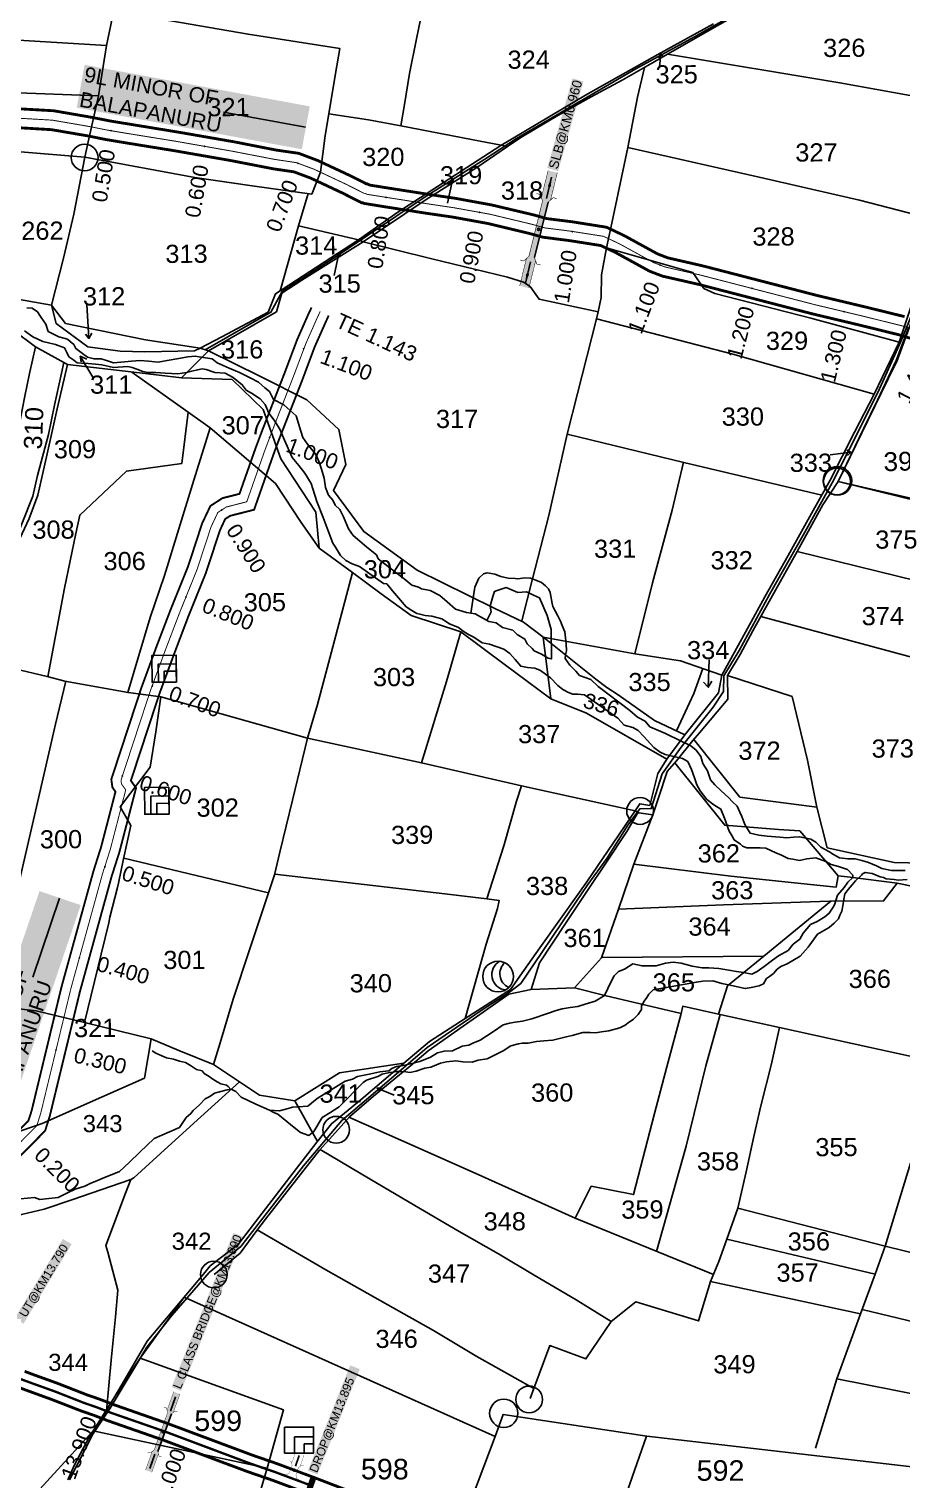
# Model space of a CAD drawing. Header units: inches. Extents: x 191726 to 254104, y 1600078 to 1621862.
# Drawn here: x 198822 to 199742, y 1610098 to 1611626 of the extents above; entities that cross this region are included whole.
import ezdxf
from ezdxf.enums import TextEntityAlignment as Align

# ---------------------------------------------------------------- set-up
doc = ezdxf.new("R2010")
doc.units = ezdxf.units.IN
doc.header["$LTSCALE"] = 15
doc.header["$MEASUREMENT"] = 0
doc.linetypes.add('ACAD_ISO02W100', pattern=[15, 12, -3])
doc.linetypes.add('HIDDEN2', pattern=[0.1875, 0.125, -0.0625])
for name, color, linetype in [('BOUNDRY STONES', 240, 'Continuous'), ('CANAL1', 7, 'Continuous'), ('CS', 134, 'Continuous'), ('CSMark', 72, 'Continuous'), ('PAPER SIZE', 5, 'Continuous'), ('PLOTS', 7, 'Continuous'), ('PLOTS NO', 7, 'Continuous'), ('ROADS', 1, 'Continuous'), ('STREAMS', 4, 'Continuous'), ('STRUCTURE', 5, 'Continuous'), ('text2', 7, 'Continuous'), ('VILLAGE BOUNDRY', 5, 'Continuous'), ('wells', 7, 'Continuous')]:
    doc.layers.add(name, color=color, linetype=linetype)
doc.styles.get("Standard").update_dxf_attribs({"font": 'arial.ttf'})
doc.dimstyles.get("Standard").update_dxf_attribs({"dimtxt": 0.18, "dimasz": 0.18, "dimexe": 0.18, "dimexo": 0.0625, "dimgap": 0.09, "dimtad": 0, "dimtih": 1, "dimtoh": 1, "dimdec": 4, "dimzin": 0, "dimdsep": 46, "dimtxsty": 'Standard', "dimcen": 0.09, "dimadec": 0, "dimazin": 0, "dimtfac": 1, "dimtdec": 4, "dimtofl": 0, "dimtmove": 0, "dimatfit": 3, "dimfxl": 1, "dimtolj": 1, "dimtzin": 0, "dimarcsym": 0})

# ---------------------------------------------------------------- blocks, each defined once
blk = doc.blocks.new('DROP')
h = blk.add_hatch()
h.set_pattern_fill('ANSI31', color=1, scale=10, angle=45)
h.set_pattern_definition([(90, (-324.4107, -25.7687), (-1.25, 0), [])])
h.paths.add_polyline_path([(-9.9, -4.3), (-13.8, 4.1), (13.8, 4.1), (10.2, -4.3)])
at = {"layer": 'STRUCTURE', "color": 5, "const_width": 0.49}
blk.add_lwpolyline([(-9.9, -4.3), (-13.8, 4.1), (13.8, 4.1), (10.2, -4.3), (-9.9, -4.3)], dxfattribs=at)
at = {"layer": 'STRUCTURE', "color": 5}
blk.add_circle((0, 0), 1.33, dxfattribs=at)
blk = doc.blocks.new('SLB')
at = {"layer": 'STRUCTURE'}
h = blk.add_hatch(dxfattribs=at)
h.set_pattern_fill('DOTS', color=6, scale=20, angle=320.3722, style=0)
h.set_pattern_definition([(320.372247934, (-159.4327, -72.9564), (1.2786241598, 0.5641323054), [0, -1.25])])
h.paths.add_polyline_path([(769699.5, 1706871.1), (769699.5, 1706861.1), (769729.1, 1706861.1), (769732.1, 1706863.1), (769792.1, 1706863.1), (769795.1, 1706861.1), (769824.7, 1706861.1), (769824.7, 1706871.1), (769795.1, 1706871.1), (769792.1, 1706869.1), (769732.1, 1706869.1), (769729.1, 1706871.1)])
at = {"layer": 'STRUCTURE', "color": 6, "linetype": 'ACAD_ISO02W100', "ltscale": 0.5, "const_width": 0.5}
for points in [[(769699.5, 1706871.1), (769729.1, 1706871.1)], [(769795.1, 1706871.1), (769824.7, 1706871.1)], [(769699.5, 1706861.1), (769729.1, 1706861.1)], [(769795.1, 1706861.1), (769824.7, 1706861.1)]]:
    blk.add_lwpolyline(points, dxfattribs=at)
at = {"layer": 'STRUCTURE', "color": 6, "const_width": 0.628}
for points in [[(769726.1, 1706877.1), (769726.1, 1706873.1), (769732.1, 1706869.1), (769792.1, 1706869.1), (769798.1, 1706873.1), (769798.1, 1706877.1)], [(769726.1, 1706855.1), (769726.1, 1706859.1), (769732.1, 1706863.1), (769792.1, 1706863.1), (769798.1, 1706859.1), (769798.1, 1706855.1)]]:
    blk.add_lwpolyline(points, dxfattribs=at)
at = {"layer": 'STRUCTURE', "color": 6}
blk.add_lwpolyline([(769732.1, 1706863.1), (769792.1, 1706863.1)], dxfattribs=at)
blk.add_lwpolyline([(769732.1, 1706863.1), (769792.1, 1706863.1)], dxfattribs=at)
at = {"layer": 'STRUCTURE', "color": 0}
blk.add_circle((769762.1, 1706866.1), 1.24, dxfattribs=at)
for points in [[(769703.8, 1706866), (769726.7, 1706866)], [(769818.6, 1706865.8), (769795.7, 1706865.8)]]:
    blk.add_leader(points, dimstyle='Standard', override={"dimasz": 10, "dimgap": 0.09, "dimtad": 0}, dxfattribs=at)
blk = doc.blocks.new('OT')
at = {"layer": 'STRUCTURE', "color": 190}
for points, const_width in [([(769775.2, 1706601.8), (769775.2, 1706597.8), (769769.2, 1706593.8), (769761.8, 1706593.8), (769754.4, 1706593.8), (769748.4, 1706597.8), (769748.4, 1706601.8)], 0.5), ([(769751.4, 1706595.8), (769729.4, 1706595.8)], 0.5), ([(769751.4, 1706579), (769729.4, 1706579)], 0.5), ([(769748.4, 1706573), (769748.4, 1706577), (769754.4, 1706581), (769761.8, 1706581), (769761.8, 1706581), (769761.8, 1706581), (769769.2, 1706581), (769775.2, 1706577), (769775.2, 1706573)], 0.5), ([(769761.8, 1706593.8), (769761.8, 1706581)], 2.5)]:
    blk.add_lwpolyline(points, dxfattribs=dict(at, const_width=const_width))
at = {"layer": 'STRUCTURE', "color": 0}
blk.add_circle((769761.8, 1706587.4), 1.87, dxfattribs=at)
blk.add_leader([(769732.6, 1706587.4), (769753.8, 1706587.4)], dimstyle='Standard', override={"dimasz": 10, "dimgap": 0.09, "dimtad": 0}, dxfattribs=at)

msp = doc.modelspace()

# ---------------------------------------------------------------- linework, layer by layer
at = {"layer": 'BOUNDRY STONES', "color": 1}
for centre, radius in [((198880.9, 1611490.6), 14.1), ((199673.8, 1611150.2), 15.1), ((199673.4, 1611149.6), 14.1), ((199466, 1610802.7), 14.1), ((199145.9, 1610467.1), 14.1), ((199017, 1610314.7), 14.1), ((199349.1, 1610183.2), 14.1), ((199322.4, 1610168.6), 14.9)]:
    msp.add_circle(centre, radius, dxfattribs=at)
at = {"layer": 'CANAL1', "color": 200}
for points, const_width in [([(198813.1, 1611541.8), (198848.3, 1611539.8), (198888.3, 1611532.9), (198906.9, 1611529.2), (198927, 1611525.9), (198979, 1611517.4), (199038.4, 1611507.1), (199082.8, 1611498.4), (199106.4, 1611495), (199126.5, 1611487.4), (199161, 1611471.3), (199177.6, 1611462.9), (199178.4, 1611462.9), (199181.1, 1611461.6), (199197.2, 1611459), (199243.2, 1611451.8), (199271.6, 1611447.6), (199309.9, 1611440.6), (199354.6, 1611430), (199367.6, 1611426.3), (199394.6, 1611422.9), (199430.6, 1611417.2), (199449.2, 1611408.4), (199484.4, 1611389.1), (199495.4, 1611384.9), (199532.1, 1611376.5), (199652.3, 1611345.4), (199701.8, 1611333.6), (199744.6, 1611323.1)], 3), ([(198812.2, 1611521.9), (198846, 1611519.9), (198884.6, 1611513.3), (198903.3, 1611509.5), (198923.8, 1611506.1), (198975.7, 1611497.7), (199034.8, 1611487.4), (199079.5, 1611478.7), (199101.4, 1611475.5), (199118.8, 1611469), (199152.3, 1611453.3), (199172.8, 1611442.9), (199173.9, 1611442.9), (199175.2, 1611442.3), (199194.1, 1611439.2), (199240.2, 1611432), (199268.4, 1611427.9), (199305.8, 1611421.1), (199349.6, 1611410.6), (199363.6, 1611406.7), (199391.8, 1611403.1), (199424.7, 1611397.9), (199440.1, 1611390.6), (199476, 1611370.9), (199489.6, 1611365.7), (199527.4, 1611357.1), (199647.5, 1611326), (199697.1, 1611314.2), (199739.3, 1611303.8), (199766.4, 1611295.5)], 3), ([(198767.1, 1610421.6), (198821.7, 1610476.7), (198825.1, 1610487.2), (198856.6, 1610617.7), (198890.3, 1610739.7), (198898.3, 1610764.9), (198913.4, 1610822.9), (198910.2, 1610827.5), (198909, 1610836), (198940.8, 1610932.7), (198956.9, 1610976.5), (198971.5, 1611014.7), (198989.9, 1611060.2), (199004.7, 1611105.5), (199013.4, 1611123.8), (199026.1, 1611132), (199043.1, 1611136.3), (199044, 1611136.5), (199060.9, 1611184.5), (199067.9, 1611203.1), (199091.3, 1611263.1), (199104.7, 1611298.7), (199116.2, 1611324.8), (199119.9, 1611332.7)], 2), ([(198781.3, 1610407.5), (198839.3, 1610466), (198844.3, 1610481.9), (198876, 1610612.7), (198909.4, 1610734), (198917.5, 1610759.3), (198935.1, 1610826.9), (198929.6, 1610834.6), (198959.7, 1610926.1), (198975.7, 1610969.4), (198990.1, 1611007.4), (199008.7, 1611053.4), (199023.4, 1611098.1), (199029, 1611110.1), (199034.2, 1611113.4), (199048, 1611116.9), (199059.4, 1611119.8), (199079.7, 1611177.7), (199086.5, 1611195.9), (199110, 1611255.9), (199123.2, 1611291.2), (199134.5, 1611316.6), (199138, 1611324.3)], 2), ([(198817.7, 1610212.8), (198827.6, 1610209.1), (198853.1, 1610199.9), (198883, 1610188.2), (198896.9, 1610183.4), (198911.4, 1610177.8), (198969.1, 1610157.6), (199057.8, 1610124.5), (199083.9, 1610115.5), (199124.5, 1610100.3), (199196.7, 1610072.5)], 3), ([(198809.8, 1610196.5), (198821.4, 1610192.2), (198846.7, 1610183), (198876.8, 1610171.3), (198890.7, 1610166.5), (198905.1, 1610160.9), (198963, 1610140.7), (199051.7, 1610107.5), (199077.8, 1610098.5), (199118.1, 1610083.5)], 3)]:
    msp.add_lwpolyline(points, dxfattribs=dict(at, const_width=const_width))
at = {"layer": 'CANAL1', "color": 1, "linetype": 'HIDDEN2', "ltscale": 4, "const_width": 1}
for points in [[(198812.7, 1611531.9), (198847.1, 1611529.9), (198886.5, 1611523.1), (198905.1, 1611519.4), (198925.4, 1611516), (198977.4, 1611507.6), (199036.6, 1611497.2), (199081.1, 1611488.6), (199103.9, 1611485.2), (199122.7, 1611478.2), (199156.6, 1611462.3), (199175.2, 1611452.9), (199176.1, 1611452.9), (199178.1, 1611451.9), (199195.7, 1611449.1), (199241.7, 1611441.9), (199270, 1611437.7), (199307.8, 1611430.9), (199352.1, 1611420.3), (199365.6, 1611416.5), (199393.2, 1611413), (199427.6, 1611407.6), (199444.7, 1611399.5), (199480.2, 1611380), (199492.5, 1611375.3), (199529.7, 1611366.8), (199649.9, 1611335.7), (199699.5, 1611323.9), (199741.9, 1611313.4), (199770.1, 1611304.9)], [(198774.2, 1610414.6), (198830.5, 1610471.3), (198834.7, 1610484.6), (198866.3, 1610615.2), (198899.8, 1610736.8), (198907.9, 1610762.1), (198924.2, 1610824.9), (198919.7, 1610831.2), (198919.2, 1610835), (198950.2, 1610929.4), (198966.3, 1610973), (198980.8, 1611011), (198999.3, 1611056.8), (199014.1, 1611101.8), (199021.2, 1611116.9), (199030.2, 1611122.7), (199045.5, 1611126.6), (199051.7, 1611128.2), (199070.3, 1611181.1), (199077.2, 1611199.5), (199100.6, 1611259.5), (199114, 1611294.9), (199125.4, 1611320.7), (199129, 1611328.5)]]:
    msp.add_lwpolyline(points, dxfattribs=at)
at = {"layer": 'CANAL1', "color": 3, "linetype": 'HIDDEN2', "ltscale": 8, "true_color": 0x00ff00, "const_width": 2.5}
msp.add_lwpolyline([(198813.7, 1610204.6), (198824.5, 1610200.6), (198849.9, 1610191.5), (198879.9, 1610179.7), (198893.8, 1610174.9), (198908.3, 1610169.3), (198966.1, 1610149.2), (199054.7, 1610116), (199080.9, 1610107), (199121.3, 1610091.9)], dxfattribs=at)
at = {"layer": 'CS'}
for p in [(198908.6, 1611518.8), (199007.2, 1611502.4), (199105.6, 1611484.6), (199198.2, 1611448.7), (199296.9, 1611432.8), (199394.7, 1611412.7), (199487, 1611377.4), (199583.9, 1611352.8), (199680.9, 1611328.3), (199111.8, 1611289.2), (199075.9, 1611195.9), (199025.2, 1611119.5), (198987.6, 1611027.9), (198952.1, 1610934.4), (198920.7, 1610839.5), (198902.2, 1610744.2), (198875.3, 1610647.9), (198850.7, 1610550.9)]:
    msp.add_point(p, dxfattribs=at)
at = {"layer": 'PLOTS', "color": 0}
for points in [[(199214, 1611523.8), (199179.8, 1611530.1), (199138.2, 1611536.7), (199145.3, 1611579.2), (199149.6, 1611605.4), (199053, 1611620.4), (198971.8, 1611634.3), (198911.4, 1611643.5), (198918, 1611674.4)], [(199326.5, 1611502.2), (199340.3, 1611511.5), (199379.5, 1611534.9), (199414.4, 1611554.6), (199447.2, 1611572.1), (199474.2, 1611587.6), (199497.4, 1611600.8), (199549.5, 1611630.5), (199611.1, 1611665.4), (199671.4, 1611662.3), (199705.2, 1611660.6), (199785.3, 1611652.9), (199829, 1611649.3), (199835.7, 1611647.9)], [(198911.4, 1611643.5), (198903.9, 1611608.6), (198799.2, 1611614.7), (198792.2, 1611625.2), (198645.3, 1611633.3)], [(199236.7, 1611646), (199230.5, 1611615.7), (199223, 1611579), (199217.7, 1611546.3), (199214, 1611523.8), (199288.5, 1611509.6), (199319.8, 1611503.7)], [(199543.3, 1611631.4), (199484.5, 1611599), (199408.6, 1611556.1), (199319.2, 1611503.3), (199210.9, 1611432.9), (199169.4, 1611403.9), (199118, 1611370.5), (199082.1, 1611347.1), (199074.1, 1611327.7), (199025.5, 1611301.8), (199002.5, 1611290), (198996.7, 1611287), (198944.2, 1611286), (198918.5, 1611286.9), (198884.3, 1611291.4), (198851.1, 1611315.8), (198845.9, 1611335)], [(198633.5, 1611581.2), (198790.1, 1611569.8), (198801.1, 1611559), (198895.5, 1611555.4), (198903.9, 1611608.6)], [(199494.9, 1611599.4), (199676.5, 1611569.3), (199807.1, 1611545.8)], [(199778.7, 1611424.6), (199697.2, 1611445.8), (199591.5, 1611469.8), (199453.2, 1611501.2), (199463.3, 1611554.2), (199470.7, 1611585.5)], [(198895.5, 1611555.4), (198884.8, 1611507.1), (198881.2, 1611490.9), (198813.4, 1611496.6), (198802, 1611499.3), (198793.2, 1611506.3), (198743.5, 1611511.2), (198622.7, 1611522.4)], [(198881.2, 1611490.9), (198997.1, 1611469.5), (199057.4, 1611460.8), (199120.1, 1611452.1), (199129.2, 1611475.1), (199134.3, 1611513.8), (199138.2, 1611536.7)], [(198982.9, 1611258.7), (199011.3, 1611287.1), (199083.1, 1611328.3), (199088.8, 1611347.7), (199109.7, 1611361.6), (199174.3, 1611401.8), (199239.7, 1611445.8), (199294, 1611480.1), (199326.5, 1611502.2), (199319.8, 1611503.7)], [(199453.2, 1611501.2), (199435, 1611416.5), (199430.5, 1611395.5), (199521.5, 1611369.7), (199533.2, 1611352.7), (199544.6, 1611347.5), (199645.8, 1611321.4), (199738.9, 1611296.1)], [(198881.2, 1611490.9), (198869.4, 1611431), (198858.6, 1611384.6), (198845.9, 1611335)], [(199116.2, 1611452.6), (199106.1, 1611418.7), (199086.9, 1611350.2)], [(199106.1, 1611418.7), (199169.4, 1611403.9), (199174.3, 1611401.8), (199245.1, 1611384.4), (199326.2, 1611364.5), (199343.1, 1611359.4), (199350.2, 1611354.8), (199359.6, 1611341.3), (199421.7, 1611328.2), (199424.9, 1611343.4), (199425.5, 1611367.1), (199430.5, 1611395.5)], [(198800.4, 1611343.2), (198845.9, 1611335), (198860.8, 1611315.9), (198944.9, 1611298.7), (199002.5, 1611290), (199011.3, 1611287.1), (199066.3, 1611260), (199114.8, 1611235.6), (199148.5, 1611204.1), (199155.9, 1611167.3), (199143, 1611140.1), (199174.9, 1611096.8), (199231.3, 1611056.1), (199312.3, 1611016.1), (199343.3, 1611001.3), (199364.9, 1610984.9), (199419.4, 1610941.6), (199430.8, 1610932.6), (199442.9, 1610924.9), (199481, 1610897.8), (199513, 1610882.9), (199548.6, 1610927), (199552.2, 1610945.6), (199576.9, 1610990.8), (199597.3, 1611028.2), (199621.8, 1611071.7), (199648.4, 1611119.1), (199666.2, 1611150.8), (199691.9, 1611201.4), (199712.5, 1611241.5), (199738.9, 1611296.1), (199751.9, 1611335.1)], [(199421.7, 1611328.2), (199420.1, 1611320.7), (199563.6, 1611283.4), (199712.5, 1611241.5)], [(199420.1, 1611320.7), (199400.1, 1611242), (199389.2, 1611199.2), (199512.2, 1611169.7), (199657.3, 1611135)], [(198805.7, 1611308.7), (198829.3, 1611291.3), (198862.8, 1611272.6), (198932.6, 1611264.5), (198982.9, 1611258.7), (199036.2, 1611256.8), (199069, 1611225.2), (199087.6, 1611173.4), (199124.6, 1611117.4), (199127.8, 1611079.5), (199163.1, 1611053.6), (199193.4, 1611031.4), (199224.7, 1611008.4), (199277.2, 1610991.3), (199322.9, 1610957.2), (199371.8, 1610920.8), (199409.4, 1610905.8), (199494, 1610857.3), (199513, 1610882.9)], [(199770.8, 1611127.3), (199674.5, 1611149.4), (199701.2, 1611205), (199716.2, 1611235.3), (199735.6, 1611276.8), (199748.7, 1611311.4)], [(198858.9, 1611274.8), (198849.3, 1611229.8), (198842.7, 1611199), (198831.1, 1611156), (198826.3, 1611134.1), (198814.7, 1611105), (198803.1, 1611075.9), (198796.5, 1611062.5), (198795.3, 1611058.3), (198768.9, 1611042.7), (198792.4, 1611152), (198801.2, 1611153.2), (198810.6, 1611201.4), (198818, 1611239.2), (198822.7, 1611263.3), (198829.3, 1611291.3)], [(199460.7, 1610802.9), (199341, 1610829), (199235.8, 1610853.3), (199115.5, 1610879.3), (198961.3, 1610922.8), (198926.6, 1610927.3), (198860, 1610939.5), (198841.3, 1610944.1), (198805.9, 1610952.7), (198796.7, 1610954.9), (198769.3, 1610961.6), (198753, 1610965.5), (198768, 1611035.9), (198795.3, 1611053.2), (198803.2, 1611069), (198822.6, 1611110.7), (198831.7, 1611135.1), (198841.4, 1611178.8), (198851.9, 1611226.1), (198862.8, 1611272.6)], [(198842.2, 1610943.9), (198859.6, 1611037.1), (198871.8, 1611094.8), (198875.8, 1611114.1), (198924.9, 1611160.5), (198983.2, 1611168.6), (198990, 1611222.4), (198930.7, 1611264.7)], [(198990, 1611222.4), (199013.2, 1611205.9), (198996.1, 1611150.8), (198980.3, 1611099.8), (198965.1, 1611050.6), (198949.9, 1611006.4), (198936.9, 1610963), (198926.3, 1610927.3)], [(199013.2, 1611205.9), (199081.8, 1611147.5), (199109, 1611106.4), (199127.8, 1611079.5)], [(199389.2, 1611199.2), (199369.7, 1611113.6), (199352.7, 1611047.1), (199341.4, 1611002.8)], [(199371.8, 1610920.8), (199363.9, 1610985.7), (199402.4, 1610978.7), (199460.5, 1610968.2), (199478.9, 1611043), (199499.7, 1611119.4), (199511.8, 1611169.9)], [(199674.5, 1611149.4), (199658.4, 1611124.8), (199649.1, 1611107.9), (199631.3, 1611075.9), (199613.6, 1611044), (199598.8, 1611017.5), (199584.9, 1610992.4), (199571.3, 1610967.3), (199558, 1610945.3), (199558.4, 1610920.5), (199528.6, 1610885.1), (199521.6, 1610876.8), (199504.5, 1610855.5), (199494.6, 1610844.4), (199485.6, 1610817.7), (199479.4, 1610798.7), (199464.7, 1610800.9), (199460.7, 1610802.9), (199465.6, 1610810.3), (199476.2, 1610808.6), (199484.8, 1610842.3), (199494, 1610857.3)], [(199631.3, 1611075.9), (199841.5, 1611024.2), (199855, 1611104.5)], [(199163.1, 1611053.6), (199142.5, 1610975.5), (199126.3, 1610914.7), (199115.5, 1610879.3), (199099.8, 1610814.2), (199086.6, 1610759.2), (199081, 1610735.4), (199074.6, 1610716.4), (199054.7, 1610656.6), (199037.4, 1610604.5), (199023.5, 1610558.5), (199016.6, 1610535.7), (198980, 1610550.4), (198951.1, 1610562.8), (198880.8, 1610580), (198829.8, 1610592.4), (198811.6, 1610594.5), (198802.7, 1610590.5), (198782.2, 1610591.8)], [(199841.5, 1611024.2), (199828.6, 1610943.8), (199593.2, 1611007.4)], [(199235.8, 1610853.3), (199261.9, 1610939), (199277.2, 1610991.3)], [(199460.5, 1610968.2), (199508.6, 1610960.9), (199552.2, 1610945.6)], [(199532.2, 1610952.6), (199522.7, 1610926.4), (199504.4, 1610886.9)], [(198694.8, 1610601.7), (198782.2, 1610591.8), (198802.7, 1610681.8), (198812.3, 1610729.4), (198831.2, 1610811.6), (198850.1, 1610894), (198861.1, 1610939.3)], [(199558, 1610945.3), (199626, 1610923.2), (199642.2, 1610856.3), (199652.3, 1610806.7), (199663.1, 1610764), (199733.6, 1610748.6), (199794.3, 1610746.9), (199804.8, 1610803.4), (199812.3, 1610843.9), (199819.4, 1610885.8), (199825, 1610919.1), (199828.6, 1610943.8)], [(198880.8, 1610580), (198898.4, 1610652.1), (198906.4, 1610685.1), (198907.4, 1610690.8), (198915.4, 1610722.1), (198916.6, 1610726.8), (198922, 1610752.3), (198929.5, 1610787.4), (198918.5, 1610807.1), (198950.1, 1610848.9), (198955.9, 1610886.1), (198961.3, 1610922.8)], [(199522.6, 1610878), (199571.1, 1610817.1), (199652.3, 1610806.7)], [(199997.3, 1610646.2), (199957.1, 1610659.4), (199939.1, 1610665.3), (199880.4, 1610686.2), (199825.4, 1610706.9), (199745.4, 1610724.8), (199736.7, 1610726.8), (199687.2, 1610732.9), (199674.6, 1610734.5), (199634.1, 1610781.9), (199611.6, 1610783.3), (199555.1, 1610787.6), (199502.5, 1610853.3)], [(199081.2, 1610736.3), (199260.2, 1610715.3), (199304.4, 1610710.1), (199322.3, 1610766.1), (199335.9, 1610813), (199341, 1610829)], [(199479.4, 1610798.7), (199459.4, 1610746.7), (199443.1, 1610699.4), (199425.5, 1610648.1), (199396.8, 1610616.5), (199351.1, 1610614.7), (199327.7, 1610609.7), (199279.7, 1610576.1), (199242.9, 1610550.2), (199226.3, 1610536.1), (199185.2, 1610502.5), (199159.8, 1610480.8), (199145, 1610464.2), (199128.4, 1610445.5), (199097.8, 1610406.6), (199071.4, 1610372.9), (199062.2, 1610361.2), (199044.6, 1610337.1), (199017.2, 1610314.9)], [(199460.7, 1610802.9), (199432.3, 1610761), (199410, 1610728.2), (199384, 1610691.6), (199360.4, 1610658.5), (199343.5, 1610634.7), (199329.4, 1610614.9), (199281.7, 1610584.2), (199303.8, 1610662.6), (199315.7, 1610699.9), (199317.4, 1610708.6), (199304.4, 1610710.1)], [(199351.1, 1610614.7), (199360, 1610643), (199387.4, 1610684.1), (199410, 1610718), (199430.5, 1610748.8), (199452.1, 1610781.2), (199464, 1610801.3)], [(198922.1, 1610753), (199074.6, 1610716.4)], [(199459.4, 1610746.7), (199561.7, 1610734.2), (199628.8, 1610727), (199672.4, 1610722.4), (199674.6, 1610734.5)], [(199736.7, 1610726.8), (199722.4, 1610708), (199665.6, 1610707.6), (199553.9, 1610703.8), (199443.1, 1610699.4)], [(199425.5, 1610648.4), (199596.2, 1610649.8), (199667, 1610707.6)], [(199612.8, 1610574.8), (199706.9, 1610554.1), (199767.9, 1610540.8), (199776.3, 1610534.8), (199793.6, 1610595.2), (199811, 1610656), (199826.8, 1610706.3)], [(199596.2, 1610649.8), (199558, 1610618.7), (199548.5, 1610588.8)], [(199354.2, 1610194.8), (199370.9, 1610239.9), (199408.9, 1610225.8), (199435.5, 1610265.4), (199461.4, 1610286), (199527.6, 1610265.8), (199540.3, 1610307.4), (199548.8, 1610328.5), (199557.3, 1610351.9), (199569, 1610384.5), (199577.6, 1610422.8), (199585.8, 1610459.9), (199593.1, 1610492.4), (199604.1, 1610535.2), (199612.8, 1610574.8), (199548.5, 1610588.8), (199511, 1610597.1), (199509.3, 1610589.4), (199428.9, 1610608.4), (199396.8, 1610616.5)], [(199281.7, 1610584.2), (199244, 1610560.1), (199217.2, 1610537.1), (199149.2, 1610527), (199102.3, 1610497.5), (199065.1, 1610503.5), (199044, 1610517.7), (199016.6, 1610535.7)], [(199509.3, 1610589.4), (199494.2, 1610533.3), (199481, 1610484.3), (199459.1, 1610398.8), (199414.5, 1610407.7), (199397.5, 1610374.1)], [(199483.4, 1610339), (199514.4, 1610449.8), (199535.3, 1610534.5), (199550.2, 1610588.5)], [(198929.5, 1610414.8), (198867.3, 1610393.5), (198838.2, 1610383.5), (198814.4, 1610377.9), (198803.6, 1610366.2), (198726.9, 1610341), (198737.2, 1610448), (198791.6, 1610450), (198803.3, 1610453.6), (198813.6, 1610466), (198836.2, 1610473.7), (198898.6, 1610501.4), (198943.9, 1610521.5), (198951.1, 1610562.8)], [(198863.3, 1610098.7), (198870.3, 1610114.3), (198885.9, 1610144.1), (198904.7, 1610172.5), (198923.3, 1610204.3), (198946.8, 1610244.5), (198974.6, 1610277.4), (199006, 1610315.2), (199013.2, 1610323.8), (199034.3, 1610340), (199042.6, 1610346.4), (199064.3, 1610374.7), (199104.2, 1610426.3), (199125.6, 1610453.9), (199140.8, 1610473.5), (199172.3, 1610498.8), (199207.9, 1610529.4), (199217.2, 1610537.1)], [(198903.8, 1610171.1), (198908.9, 1610224.6), (198913.3, 1610270.3), (198916, 1610298.2), (198905.2, 1610338.3), (198903.4, 1610345.1), (198924.1, 1610400.5), (198929.5, 1610414.8), (198932.7, 1610416.4), (198968.9, 1610449.4), (199003.4, 1610480.8), (199044, 1610517.7)], [(199126.3, 1610454.8), (199102.3, 1610497.5)], [(199159.3, 1610480.3), (199217, 1610454.7), (199292.2, 1610421.4), (199397.5, 1610374.1), (199484.7, 1610338.5), (199543.3, 1610314.7)], [(199435.5, 1610265.4), (199398.8, 1610288), (199354.4, 1610314.2), (199316.7, 1610336.5), (199275.5, 1610359.9), (199228.6, 1610387.4), (199181.7, 1610415), (199129.1, 1610446.3)], [(199750.9, 1610432), (199724.3, 1610344.4), (199713.5, 1610315), (199698.3, 1610273.5), (199673.1, 1610204.9), (199650.8, 1610131.8)], [(199898.3, 1610301.6), (199724.3, 1610344.4), (199569, 1610384.5)], [(199062.6, 1610361.7), (199134.9, 1610319.6), (199200.3, 1610282.9), (199248.4, 1610255.8), (199294, 1610228.5), (199354.2, 1610194.8), (199350.3, 1610184.2)], [(199557.3, 1610351.9), (199713.5, 1610315)], [(199540.3, 1610307.4), (199698.3, 1610273.5)], [(199699.9, 1610277.8), (199879.3, 1610234.6)], [(199858, 1610168.4), (199673.1, 1610204.9)]]:
    msp.add_lwpolyline(points, dxfattribs=at)
at = {"layer": 'PLOTS'}
for points in [[(197927.1, 1610594.2), (198241.7, 1610526.5), (198224.9, 1610447.5), (198377.4, 1610414.3), (198318, 1610177.9), (198459, 1610186.2), (198447.8, 1610124.2), (198804.6, 1610035), (198818.8, 1610072.1), (198889.8, 1610150.1), (198914, 1610188.4), (198939.4, 1610226.6), (198985.8, 1610290.9), (199313.4, 1610144.3), (199321.7, 1610167.4), (199473, 1610144.6), (199758.5, 1610111.7)], [(199073.1, 1610110.9), (199090.3, 1610172.2), (198939.4, 1610226.6)], [(198860.9, 1609899.2), (198936.9, 1609965.2), (199042.2, 1610006.2), (199073.1, 1610110.9), (198889.8, 1610150.1)], [(199220.2, 1609918.2), (199331.2, 1609851.4), (199357.9, 1609925.9), (199394, 1609918.4), (199457.7, 1610101.3), (199472.8, 1610144.6)], [(199276.3, 1610046.7), (199313.4, 1610144.3)]]:
    msp.add_lwpolyline(points, dxfattribs=at)
at = {"layer": 'PLOTS NO', "color": 0}
for points in [[(199485.3, 1611595.5), (199487.8, 1611599.7), (199489.8, 1611597.3)], [(199487.8, 1611599.7), (199486.3, 1611586)], [(199268.6, 1611468.4), (199263, 1611442.6)], [(199265.2, 1611464.6), (199268.6, 1611468.4), (199269.6, 1611465.2)], [(199148.6, 1611389.5), (199143.6, 1611366.3)], [(199146.4, 1611385.7), (199148.6, 1611389.5), (199150, 1611387.2)], [(198885.5, 1611300.1), (198883.3, 1611335.7)], [(198881.7, 1611304.8), (198885.5, 1611300.1), (198888.4, 1611305.8)], [(198877.1, 1611275.4), (198876.3, 1611281.3), (198883.1, 1611278.4)], [(198889.6, 1611259.5), (198876.3, 1611281.3)], [(199666.1, 1611177.6), (199687.8, 1611180.4)], [(199683.7, 1611182.6), (199687.8, 1611180.4), (199684.5, 1611176.8)], [(199537.8, 1610932.9), (199538.6, 1610961.8)], [(199532.7, 1610938.3), (199537.8, 1610932.9), (199541.4, 1610939.5)], [(199191.1, 1610508.4), (199189, 1610510.8), (199193.6, 1610511.4)], [(199189, 1610510.8), (199206.9, 1610503.5)]]:
    msp.add_lwpolyline(points, dxfattribs=at)
at = {"layer": 'ROADS'}
for points in [[(199008, 1611288.2), (199077.2, 1611327.7), (199089, 1611349.6), (199150, 1611389.3), (199237.6, 1611447.9), (199302.5, 1611488.9), (199335.9, 1611510.7), (199410.2, 1611554.1), (199461.4, 1611584), (199523.4, 1611617.7), (199585.9, 1611653), (199611.7, 1611667.6), (199649, 1611701.9), (199688.4, 1611729.9), (199716, 1611751.6), (199752.6, 1611783.6), (199758.1, 1611790.6), (199759.8, 1611811), (199793.4, 1611842.4), (199833.4, 1611868.8), (199858.9, 1611885.7), (199897.5, 1611873.8)], [(199765.6, 1611357.8), (199740.7, 1611296.8), (199718, 1611247), (199695.2, 1611201.2), (199668.3, 1611148.1), (199637.7, 1611092.9), (199602.3, 1611030.5), (199570.5, 1610971.6), (199554.2, 1610944.9), (199553.8, 1610928.6), (199543, 1610911.9), (199509.3, 1610869.8), (199489.4, 1610841.8), (199477.8, 1610805.2), (199465.7, 1610804.9), (199452.9, 1610787.9), (199430.8, 1610752.8), (199411, 1610725.3), (199384.3, 1610685.9), (199362.4, 1610653.6), (199340.5, 1610621.2), (199328.6, 1610611.9), (199298.6, 1610592.6), (199241.6, 1610553.8), (199196.6, 1610515.2), (199151.7, 1610477), (199111.6, 1610429), (199045.3, 1610344.1), (199012.2, 1610316.9), (198972.6, 1610271.6), (198946.4, 1610238.4), (198907.9, 1610174), (198889.4, 1610146.7), (198864.9, 1610098.6)]]:
    msp.add_lwpolyline(points, dxfattribs=at)
at = {"layer": 'STREAMS'}
for points in [[(198819.9, 1611332.5), (198825.7, 1611331.9), (198831.4, 1611328.1), (198835.2, 1611322.2), (198840, 1611315), (198842.5, 1611307.6), (198853.7, 1611301.8), (198862.8, 1611299.2), (198865.5, 1611297), (198869.5, 1611293.8), (198871.5, 1611289.5), (198878.7, 1611284.2), (198884, 1611280.3), (198890.9, 1611278.5), (198898.4, 1611278.8), (198904.9, 1611276.7), (198911.2, 1611274.3), (198919, 1611275.1), (198926.9, 1611275.9), (198930.2, 1611276.1), (198939.5, 1611277), (198948.2, 1611276.2), (198958.2, 1611275.2), (198967.7, 1611276.9), (198980.3, 1611279.1), (198989.7, 1611280.7), (198997.2, 1611281.3), (199008.3, 1611279.8), (199015.1, 1611278.8), (199020.4, 1611274.4), (199033.3, 1611268.8), (199044.1, 1611264.1), (199056, 1611258.2), (199064.1, 1611254.1), (199070.6, 1611248.3), (199075.5, 1611244.1), (199079.8, 1611236), (199090.9, 1611230.2), (199097.5, 1611224.3), (199103.7, 1611218.7), (199108.7, 1611202.5), (199110.6, 1611196), (199115.6, 1611189), (199124.5, 1611178.1), (199128.4, 1611169.1), (199131.6, 1611158.9), (199133.3, 1611153.1), (199134.5, 1611143.1), (199137.7, 1611135.2), (199142.5, 1611129.8), (199144.8, 1611124.7), (199149.8, 1611120), (199153.7, 1611112.5), (199158.7, 1611099.6), (199163.9, 1611092.6), (199168.2, 1611088.8), (199178.3, 1611080.5), (199188.2, 1611072.2), (199190.1, 1611068.2), (199219.1, 1611045.5), (199225.4, 1611040.5), (199232.6, 1611038.4), (199235.6, 1611036.5), (199244.8, 1611034.8), (199255, 1611029.5), (199262.9, 1611022.7), (199271.7, 1611015.1), (199283.3, 1611011.8), (199292.1, 1611010.1), (199306.8, 1611002.1), (199314.3, 1611000.9), (199321, 1610995.9), (199331.9, 1610993.2), (199336.4, 1610988.4), (199344.7, 1610983.6), (199347.1, 1610978.8), (199352.3, 1610973.6), (199354.5, 1610971.3), (199362.3, 1610967.9), (199369, 1610963.5), (199372.5, 1610962.8), (199372.3, 1610993.8), (199368, 1611008.6), (199359.9, 1611027.1), (199353.7, 1611030), (199346.3, 1611033.5), (199337.2, 1611032.7), (199329.8, 1611035.8), (199324.9, 1611037.9), (199315.6, 1611034.9), (199312.5, 1611033.9), (199310.9, 1611028.6), (199307.9, 1611018.3), (199309.1, 1611012.2), (199306.1, 1611005.9), (199304.7, 1611003.3)], [(199075.5, 1610487.6), (199080.6, 1610487.4), (199086, 1610487.2), (199095.3, 1610489.6), (199099.7, 1610490.8), (199105.8, 1610491.3), (199116, 1610492), (199125.9, 1610500), (199155.4, 1610518.2), (199163.2, 1610520.4), (199168.3, 1610523.2), (199173.7, 1610524.3), (199182.2, 1610525.9), (199191.9, 1610528), (199201.2, 1610529.2), (199204.6, 1610531.6), (199209.3, 1610533.6), (199218.1, 1610535.1), (199234.1, 1610538.9), (199245.2, 1610543.6), (199252.5, 1610548), (199259.5, 1610550), (199268.5, 1610550.3), (199278.5, 1610555.1), (199285.5, 1610556.2), (199289.9, 1610558.1), (199297.7, 1610561.4), (199311.5, 1610570.6), (199321.8, 1610577.5), (199328.4, 1610579.2), (199334.4, 1610580.2), (199342.1, 1610581.4), (199352.1, 1610584), (199368.3, 1610589.6), (199377.7, 1610592.5), (199383.8, 1610594.4), (199392.5, 1610595.7), (199400.3, 1610596.9), (199408.1, 1610599.4), (199418.5, 1610602.4), (199424, 1610605.7), (199428.6, 1610608.4), (199435.4, 1610623.3), (199438.6, 1610629.2), (199443.1, 1610633.6), (199449.4, 1610636.3), (199458.2, 1610641.7), (199468.1, 1610639.6), (199483, 1610639.5), (199492.9, 1610642.4), (199501, 1610643.6), (199509.1, 1610642.6), (199520.7, 1610639.4), (199531.5, 1610637.6), (199538.3, 1610637.4), (199548.8, 1610636.7), (199559.3, 1610635), (199567.4, 1610633.7), (199574.9, 1610632.5), (199583.8, 1610631), (199589.4, 1610633.7), (199596.8, 1610639.1), (199605.5, 1610645.6), (199611.6, 1610650.3), (199621.9, 1610655.8), (199627.1, 1610662.4), (199634.1, 1610667.6), (199637.6, 1610674.2), (199645.5, 1610683.2), (199652.5, 1610686.3), (199660.7, 1610691.1), (199665.2, 1610695.1), (199669.4, 1610701.4), (199670.7, 1610704), (199673.9, 1610714.2), (199681.1, 1610722), (199684.9, 1610727.7), (199689.9, 1610732.6), (199690.1, 1610735), (199684.5, 1610741.1), (199675, 1610744.1), (199667.4, 1610746.5), (199661.8, 1610749.5), (199651, 1610753.4), (199641.5, 1610752.3), (199633.8, 1610750.7), (199627, 1610751.9), (199622, 1610752.8), (199614.8, 1610756.1), (199608.9, 1610758.8), (199598.4, 1610763.6), (199592.4, 1610763.8), (199583.5, 1610763.9), (199578.3, 1610764), (199573.8, 1610765.8), (199571.6, 1610767.8), (199565, 1610772.3), (199562.5, 1610776.8), (199559.9, 1610781.3), (199554.8, 1610795), (199551.2, 1610804.6), (199543.6, 1610809.2), (199536.3, 1610814.6), (199532.7, 1610819.5), (199529.1, 1610824), (199525.9, 1610830.1), (199523.2, 1610837.5), (199520, 1610846.4), (199516.2, 1610854.7), (199510.5, 1610858), (199496.8, 1610861.1), (199492.4, 1610862.1), (199487, 1610864.7), (199480.5, 1610869.6), (199470, 1610881.2), (199463.9, 1610887.5), (199458.2, 1610890.7), (199449.2, 1610893.1), (199442.5, 1610900.3), (199407.6, 1610925.1), (199400.3, 1610925.6), (199395.1, 1610925.6), (199390.5, 1610927.4), (199384.6, 1610930.7), (199379.4, 1610934.9), (199371.7, 1610943), (199361.2, 1610950.5), (199355, 1610953.1), (199347.3, 1610953.8), (199340.3, 1610955), (199334.5, 1610962), (199328.9, 1610968.6), (199322.5, 1610973.1), (199307.4, 1610978.3), (199299.8, 1610979.7), (199290.8, 1610985.7), (199285.1, 1610988.4), (199279.7, 1610991.9), (199274.6, 1610995.9), (199265.4, 1610999.6), (199257.2, 1611005), (199246.8, 1611007.7), (199239.7, 1611008.6), (199234, 1611009.9), (199230.9, 1611010.6), (199225.6, 1611013.9), (199219.6, 1611017.7), (199211.5, 1611027.2), (199205.2, 1611034.6), (199199.1, 1611041.9), (199195.6, 1611042.3), (199170.6, 1611060.1), (199162.6, 1611063), (199156.1, 1611066.4), (199150.3, 1611071.8), (199145.1, 1611080.3), (199142.4, 1611084.7), (199137.5, 1611097.5), (199132, 1611111.6), (199125.5, 1611128.6), (199121.2, 1611141.7), (199119.5, 1611147.4), (199113, 1611158.3), (199106.4, 1611166.5), (199099.6, 1611174.9), (199091.5, 1611193.2), (199086.4, 1611204.7), (199080.4, 1611214), (199074.9, 1611221.5), (199071.1, 1611230.6), (199065.8, 1611236.4), (199056.8, 1611242.6), (199051.2, 1611245.8), (199046.9, 1611251.4), (199037.4, 1611258.9), (199028.9, 1611263.5), (199018, 1611264.4), (199009, 1611267.6), (199004.8, 1611268.1), (198999.9, 1611267), (198993.7, 1611265.7), (198988.3, 1611264.1), (198983.5, 1611263.4), (198979, 1611262.8), (198965.7, 1611263.7), (198956, 1611264.1), (198947.6, 1611264.2), (198942.2, 1611265.3), (198936, 1611267.7), (198930.9, 1611269.7), (198926.3, 1611270.7), (198911.2, 1611269.5), (198899.1, 1611272.3), (198892.3, 1611272.9), (198884.7, 1611273.6), (198877.7, 1611274), (198872.9, 1611274.6), (198869.6, 1611277.4), (198864.4, 1611280.9), (198862.6, 1611284.6), (198859.8, 1611290.1), (198850.1, 1611293.7), (198837, 1611297), (198826.5, 1611301.8), (198817.6, 1611308.2)], [(199287.7, 1611011), (199292, 1611038.4), (199296.1, 1611047.9), (199301.1, 1611052.4), (199304.9, 1611053.4), (199309.2, 1611052.6), (199313, 1611051.9), (199319.3, 1611049.5), (199327.2, 1611047.6), (199334.3, 1611047.3), (199337.3, 1611047.2), (199344.5, 1611048.2), (199350.7, 1611047.8), (199357.9, 1611045), (199362.2, 1611043.3), (199366.2, 1611039.7), (199369.5, 1611036.7), (199371.3, 1611032.8), (199373.5, 1611021.2), (199374.1, 1611018.1), (199376.9, 1611012.6), (199379.3, 1611008), (199382.2, 1611002.5), (199383.9, 1610997.8), (199386.6, 1610991.2), (199387.5, 1610985), (199388.2, 1610978.5), (199388.6, 1610971.2), (199387.3, 1610967.1), (199387.2, 1610963.3), (199392.1, 1610956.3), (199398.2, 1610949.7), (199402.2, 1610945.3), (199414, 1610941.1), (199422, 1610933.9), (199455.3, 1610908.4), (199463.1, 1610901.5), (199471.3, 1610897.4), (199476.3, 1610891.4), (199485.3, 1610887.4), (199492.7, 1610884.2), (199508.4, 1610876.7), (199519.5, 1610871.4), (199525.1, 1610866.6), (199530, 1610860.2), (199532.1, 1610852.7), (199537, 1610844.9), (199540, 1610835.6), (199544.6, 1610830.1), (199551.1, 1610824.2), (199555.3, 1610820.4), (199559.6, 1610816.4), (199562.8, 1610812.8), (199568.3, 1610807.6), (199571.2, 1610801.4), (199573.2, 1610797), (199576.2, 1610788.3), (199582, 1610779.3), (199591.2, 1610777.1), (199599.9, 1610776.3), (199613.1, 1610775), (199620.5, 1610774.3), (199627.5, 1610775), (199633.9, 1610775.6), (199645.7, 1610773), (199651.2, 1610769.8), (199656.5, 1610764.7), (199664.7, 1610760), (199669.8, 1610757), (199676.1, 1610753.4), (199684.7, 1610752.3), (199692.5, 1610752.3), (199699.4, 1610750.7), (199706.7, 1610748.5), (199714.9, 1610744.8), (199720.7, 1610742.2), (199730.9, 1610740.1), (199740.7, 1610740), (199745.2, 1610740.1)], [(199747.3, 1610730.6), (199737.8, 1610730), (199733.6, 1610730.4), (199725.3, 1610731.2), (199722.3, 1610732.7), (199718.7, 1610733.4), (199710.6, 1610736.7), (199703.1, 1610738), (199700.4, 1610736.4), (199699.1, 1610735.2), (199692.8, 1610729.3), (199689.3, 1610725), (199685.3, 1610720), (199681.5, 1610715.4), (199680.6, 1610709.8), (199679.5, 1610703), (199678.5, 1610697.3), (199676.3, 1610693.1), (199674.9, 1610689.3), (199670.4, 1610684.6), (199665.1, 1610680.2), (199652.7, 1610673), (199643.1, 1610659.4), (199634.6, 1610649.9), (199621, 1610641.8), (199614.2, 1610639), (199610.4, 1610636.3), (199606.4, 1610631.5), (199602.4, 1610628.5), (199599.3, 1610626.3), (199595.9, 1610620.6), (199591.4, 1610618.6), (199583.1, 1610617), (199576.8, 1610615.7), (199559.1, 1610619.6), (199552.1, 1610621.2), (199542.5, 1610623.8), (199532.2, 1610623.7), (199525.3, 1610622.6), (199479.6, 1610614.3), (199475.3, 1610610), (199473.2, 1610606.5), (199470.4, 1610602.4), (199467.3, 1610597.7), (199467.4, 1610593.8), (199463.9, 1610588.6), (199459.2, 1610583.6), (199453.5, 1610579.6), (199450.2, 1610577.2), (199444.8, 1610574.4), (199432.9, 1610571.2), (199425.3, 1610570.1), (199419.1, 1610569.3), (199413.4, 1610569.6), (199405.5, 1610569.6), (199394.3, 1610566.5), (199388.2, 1610564.9), (199374.2, 1610561.5), (199364.6, 1610560.6), (199356.7, 1610559.9), (199348.1, 1610558.4), (199341.9, 1610558.4), (199337.8, 1610557.5), (199329.9, 1610555.5), (199321.9, 1610550.2), (199314.2, 1610546.4), (199304.9, 1610541.8), (199295.3, 1610540.4), (199289, 1610538.1), (199279.2, 1610538.7), (199271.9, 1610539.8), (199262.2, 1610538.6), (199255.9, 1610537.3), (199251.4, 1610535.3), (199245.7, 1610532.9), (199239.3, 1610531.8), (199235.2, 1610530.4), (199230.1, 1610528.7), (199223.6, 1610527.5), (199219.4, 1610528.1), (199214.8, 1610528.3), (199209, 1610528.6), (199205.8, 1610527.6), (199202.1, 1610527.4), (199194.4, 1610525.8), (199189.8, 1610523), (199177.8, 1610519.4), (199174.3, 1610516.9), (199148.9, 1610491.3), (199139.2, 1610485), (199131.2, 1610479.9), (199122.5, 1610465.4), (199117.1, 1610461.1), (199108.4, 1610464.1), (199100, 1610470.8), (199093.9, 1610475.8), (199084.5, 1610483.4), (199080.3, 1610485.4), (199075.5, 1610487.6), (199061.4, 1610494.1), (199045.7, 1610501.3), (199040.1, 1610507.5), (199035.3, 1610509.8), (199031.2, 1610509.3), (199022.9, 1610507), (199017.8, 1610505.5), (199012.8, 1610502.2), (199008, 1610499.8), (199001.9, 1610493.2), (198995.1, 1610487.5), (198992.9, 1610484.2), (198987.9, 1610479.9), (198980.7, 1610469.6), (198970.2, 1610465), (198954.2, 1610457.8), (198939.2, 1610443.6), (198927.8, 1610432.7), (198917.5, 1610423), (198908.2, 1610419.3), (198901.8, 1610416.7), (198892, 1610412.7), (198887.4, 1610410.9), (198881.2, 1610407.9), (198870.9, 1610404.7), (198862.9, 1610400.6), (198853.2, 1610395.7), (198840.1, 1610394.4), (198833.9, 1610393.8), (198828.2, 1610395.7), (198813.4, 1610394.3)], [(198952, 1610550.1), (198956, 1610547.6), (198962.1, 1610545), (198967, 1610542.9), (198974.5, 1610541.5), (198981, 1610539.3), (198987.2, 1610538), (198992.3, 1610534.8), (198998.6, 1610530.7), (199004.6, 1610529), (199006.8, 1610526.5), (199012.1, 1610523), (199014.9, 1610521.2), (199020.5, 1610517.6), (199024.3, 1610515.5), (199030.4, 1610514.1), (199032.2, 1610512.6), (199035, 1610509.5)]]:
    msp.add_lwpolyline(points, dxfattribs=at)
at = {"layer": 'text2', "color": 2}
for p in [(198889.8, 1610176.3), (198984.5, 1610142.3), (199079, 1610107.6)]:
    msp.add_point(p, dxfattribs=at)
at = {"layer": 'text2', "color": 3}
msp.add_point((198963, 1610149, 2), dxfattribs=at)
at = {"layer": 'VILLAGE BOUNDRY', "color": 0}
msp.add_lwpolyline([(199825.9, 1611112.4), (199674.5, 1611149.4), (199705.8, 1611213.7), (199727.8, 1611258.4), (199736.3, 1611275.9), (199748.1, 1611307.5), (199753.4, 1611321.8), (199768.6, 1611369.5), (199781.3, 1611409), (199793.7, 1611455.8), (199801.5, 1611485.1), (199810.3, 1611521.8), (199819.4, 1611579.2), (199826.5, 1611624.3), (199830.4, 1611649)], dxfattribs=at)
at = {"layer": 'wells'}
for points in [[(198977.6, 1610938.3), (198951.9, 1610938.2), (198951.8, 1610966.5), (198977.4, 1610966.6)], [(198977.6, 1610938.3), (198958.6, 1610938.2), (198958.5, 1610957.4), (198977.5, 1610957.5)], [(198977.6, 1610938.3), (198964.6, 1610938.2), (198964.6, 1610949.7), (198977.5, 1610949.8)], [(198969.8, 1610799.3), (198944.2, 1610799.2), (198944.1, 1610827.5), (198969.7, 1610827.6)], [(198969.8, 1610799.3), (198950.8, 1610799.2), (198950.8, 1610818.4), (198969.7, 1610818.5)], [(198969.8, 1610799.3), (198956.9, 1610799.2), (198956.8, 1610810.7), (198969.8, 1610810.8)]]:
    msp.add_lwpolyline(points, close=True, dxfattribs=at)
at = {"layer": 'wells', "color": 0}
for points in [[(199091.6, 1610154.2), (199122, 1610154.1), (199122, 1610126.7), (199091.6, 1610126.7)], [(199101.8, 1610144), (199122, 1610144), (199122, 1610126.7), (199101.8, 1610126.7)], [(199112.3, 1610136.4), (199122, 1610136.4), (199122, 1610126.7), (199112.3, 1610126.7)]]:
    msp.add_lwpolyline(points, close=True, dxfattribs=at)
at = {"layer": 'wells'}
msp.add_circle((199316.4, 1610628.4), 16.2, dxfattribs=at)
for centre, radius, start, end in [((199326, 1610630.4), 16.2, 118.8273, 264.1457), ((199334.4, 1610631.4), 16.1, 132.7659, 245.0054)]:
    msp.add_arc(centre, radius, start, end, dxfattribs=at)

# ---------------------------------------------------------------- block references
at = {"xscale": 0.7, "yscale": 0.7, "zscale": 0.7, "rotation": 70.11701727516427}
msp.add_blockref('DROP', (199119, 1610093, 3), dxfattribs=at)
at = {"layer": 'STRUCTURE', "color": 0, "rotation": 76.16812263970726}
msp.add_blockref('SLB', (1672698.5, 455908.1, 100), dxfattribs=at)
at = {"layer": 'STRUCTURE', "color": 0}
for name, p, xscale, yscale, zscale, rotation in [('SLB', (1140861.9, 698704.8, 4), 0.7, 0.7, 0.7, 70.21582557615335), ('OT', (-556383, 2337022.2), 0.5599999999999999, 0.5599999999999999, 0.5599999999999999, 250.3820680117442)]:
    msp.add_blockref(name, p, dxfattribs=dict(at, xscale=xscale, yscale=yscale, zscale=zscale, rotation=rotation))

# ---------------------------------------------------------------- texts
at = {"layer": 'CSMark', "color": 1}
for s, rotation, p in [('0.500', 80.5987, (198905.3, 1611499)), ('0.600', 80.1108, (199003.8, 1611482.7)), ('0.700', 69.3933, (199098.6, 1611465.9)), ('0.800', 81.0677, (199195.1, 1611429)), ('0.900', 79.6804, (199293.3, 1611413.2)), ('1.000', 81.1196, (199391.6, 1611393)), ('1.100', 69.0588, (199479.9, 1611358.7)), ('1.200', 75.4918, (199578.9, 1611333.4)), ('1.300', 76.6009, (199676.2, 1611308.9)), ('1.400', 62.9314, (199767.9, 1611283.6))]:
    msp.add_text(s, height=16, rotation=rotation, dxfattribs=at).set_placement(p, align=Align.MIDDLE_RIGHT)
for s, rotation, p in [('TE 1.143 ', 335.3594, (199147.1, 1611320.2)), ('1.100', 339.4061, (199130.5, 1611282.2)), ('1.000', 339.4109, (199094.6, 1611188.8)), ('0.900', 302.6213, (199036, 1611102.7)), ('0.800', 338.0359, (199006.2, 1611020.4)), ('0.700', 339.7956, (198970.9, 1610927.5)), ('0.600', 341.8031, (198939.7, 1610833.3)), ('0.500', 342.3559, (198921.2, 1610738.1)), ('0.400', 344.5669, (198894.6, 1610642.5)), ('0.300', 346.4166, (198870.2, 1610546.2)), ('0.200', 315.2542, (198832.2, 1610444.6)), ('13.900', 69.7894, (198863, 1610100.3)), ('14.000', 69.7894, (198957.1, 1610066.2))]:
    msp.add_text(s, height=16, rotation=rotation, dxfattribs=at).set_placement(p, align=Align.MIDDLE_LEFT)
at = {"layer": 'PLOTS NO', "color": 0}
for s, height, rotation, p in [('324', 19.12, 0.279, (199326.4, 1611584)), ('326', 19.12, 0.279, (199658.8, 1611596.4)), ('325', 19.12, 0.279, (199482.3, 1611568.5)), ('321', 19.12, 0.279, (199010.2, 1611534)), ('320', 19.12, 0.279, (199173.3, 1611481.6)), ('327', 19.12, 0.279, (199629.5, 1611486.3)), ('319', 19.12, 0.279, (199255.2, 1611462.3)), ('318', 19.12, 0.279, (199319.4, 1611446.2)), ('262', 19.12, 0.279, (198814.2, 1611403.9)), ('314', 19.12, 0.279, (199102.6, 1611388.3)), ('328', 19.12, 0.279, (199584.3, 1611397.8)), ('313', 19.12, 0.279, (198966, 1611379.6)), ('315', 19.12, 0.279, (199127.3, 1611348.3)), ('312', 19.12, 0.279, (198879.2, 1611334.8)), ('316', 19.12, 0.279, (199024.6, 1611278.9)), ('329', 19.12, 0.279, (199598.5, 1611288)), ('311', 19.12, 0.279, (198886.7, 1611241.9)), ('310', 19.12, 87.6319, (198835.8, 1611183)), ('317', 19.12, 0.279, (199251, 1611205.8)), ('330', 19.12, 0.279, (199552, 1611208.2)), ('307', 19.12, 0.279, (199025.2, 1611199.1)), ('309', 19.12, 0.279, (198848.5, 1611173.9)), ('333', 19.12, 0.279, (199623.6, 1611159.6)), ('393', 19.82, 1.6859, (199722.6, 1611160.3)), ('308', 19.12, 0.279, (198825.9, 1611089.2)), ('331', 19.12, 0.279, (199417.5, 1611069.1)), ('375', 19.12, 0.279, (199713.7, 1611078.8)), ('306', 19.12, 0.279, (198900.8, 1611056.1)), ('332', 19.12, 0.279, (199540.2, 1611057)), ('304', 19.12, 0.279, (199175, 1611047.5)), ('305', 19.12, 0.279, (199048.5, 1611012.8)), ('374', 19.12, 0.279, (199699.4, 1610998.2)), ('334', 19.12, 0.279, (199515.5, 1610962.4)), ('303', 19.12, 0.279, (199184.6, 1610934)), ('335', 19.12, 0.279, (199453.7, 1610928.8)), ('336', 16.18, 344.0817, (199404.8, 1610911.9)), ('337', 19.12, 0.279, (199337.5, 1610874)), ('372', 19.12, 0.279, (199569.5, 1610856.5)), ('373', 19.12, 0.279, (199709.9, 1610858.8)), ('302', 19.12, 0.279, (198998.8, 1610796.6)), ('300', 19.12, 0.279, (198833.8, 1610763.3)), ('339', 19.12, 0.279, (199203.7, 1610767.9)), ('362', 19.12, 0.279, (199526.7, 1610748.4)), ('338', 19.12, 0.279, (199345.8, 1610714.1)), ('363', 19.12, 0.279, (199540.8, 1610709.6)), ('364', 19.12, 0.279, (199516.9, 1610671.4)), ('361', 19.12, 0.279, (199385.3, 1610659.4)), ('301', 19.12, 0.279, (198963.8, 1610636.3)), ('340', 19.12, 0.279, (199160.1, 1610611.7)), ('365', 19.12, 0.279, (199479.3, 1610612.6)), ('366', 19.12, 0.279, (199685.7, 1610616.3)), ('321', 19.12, 0.279, (198869.8, 1610564.6)), ('341', 19.12, 0.279, (199128.4, 1610495.6)), ('345', 19.12, 0.279, (199204.9, 1610493.8)), ('360', 19.12, 0.279, (199351.2, 1610496.6)), ('355', 19.12, 0.279, (199650.6, 1610439.2)), ('358', 19.12, 0.279, (199525.9, 1610424.2)), ('348', 19.12, 0.279, (199301.2, 1610361)), ('359', 19.12, 0.279, (199446.2, 1610373.5)), ('356', 19.12, 0.279, (199621.5, 1610339.9)), ('347', 19.12, 0.279, (199242.5, 1610306.1)), ('357', 19.12, 0.279, (199609.7, 1610307.1)), ('346', 19.12, 0.279, (199187.3, 1610237.4)), ('349', 19.12, 0.279, (199543.2, 1610210.6))]:
    msp.add_text(s, height=height, rotation=rotation, dxfattribs=at).set_placement(p)
at = {"layer": 'PLOTS NO'}
for s, p in [('343', (198878.9, 1610464.6)), ('342', (198972.6, 1610340.8)), ('344', (198842.6, 1610213.3))]:
    msp.add_text(s, height=18, dxfattribs=at).set_placement(p)
for s, p in [('599', (198996.4, 1610150)), ('598', (199171.9, 1610099.1)), ('592', (199525.5, 1610097.6))]:
    msp.add_text(s, height=21.62, rotation=359.968, dxfattribs=at).set_placement(p)
at = {"layer": 'STRUCTURE', "color": 5, "attachment_point": 1, "bg_fill": 1, "box_fill_scale": 1.1, "bg_fill_color": 7, "bg_fill_true_color": 16777215, "bg_fill_transparency": 0}
for s, insert, char_height, width, rotation in [('{\\C1;9L MINOR OF BALAPANURU}', (198882.2, 1611586.3), 16, 237.917, 349.548), ('SLB@KM0.960', (199369.4, 1611480.2), 10, 96.041, 74.2553), ('{\\C1;10L MINOR OF BALAPANURU}', (198757.7, 1610491.1), 16, 237.917, 71.2039), ('\\pi5.3897;UT@KM13.790', (198808.6, 1610268.9), 9, 96.028, 58.8039), ('L CLASS BRIDGE@KM13.990', (198973.7, 1610196.8), 9, 172.981, 68.1183), ('DROP@KM13.895', (199117.3, 1610108.7), 9, 117.767, 68.1183)]:
    msp.add_mtext(s, dxfattribs=dict(at, insert=insert, char_height=char_height, width=width, rotation=rotation))

# ---------------------------------------------------------------- leaders
at = {"layer": 'PAPER SIZE', "color": 1}
for points in [[(199113.5, 1611522.7), (199027.3, 1611538.2)], [(198854.3, 1610710.8), (198826.4, 1610627.7)]]:
    msp.add_leader(points, dimstyle='Standard', override={"dimasz": 40, "dimgap": 0.09, "dimtad": 0, "dimtfill": 2, "dimtfillclr": 5}, dxfattribs=at)

doc.saveas('drawing.dxf')
